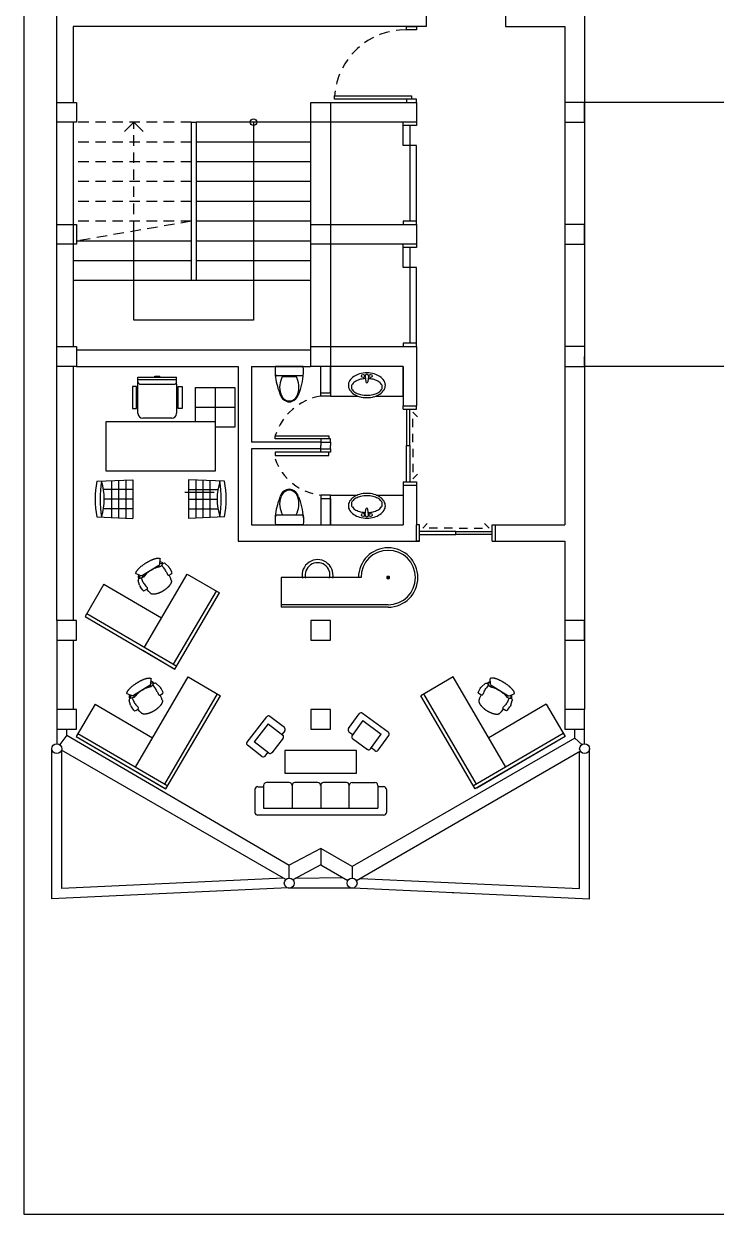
# Model space of a CAD drawing. Header units: millimetres. Extents: x -602 to 362, y 19021 to 19826.
# Drawn here: x -36.93 to -26.43, y 19642.04 to 19660.08 of the extents above; entities that cross this region are included whole.
import ezdxf

# ---------------------------------------------------------------- set-up
doc = ezdxf.new("R2010")
doc.units = ezdxf.units.MM
doc.linetypes.add('HIDDEN', pattern=[9.525, 6.35, -3.175])
for name, color, linetype in [('Duvar', 8, 'Continuous'), ('Kapı', 5, 'Continuous'), ('SectionCutEdges', 1, 'Continuous'), ('TAŞIYICI', 8, 'Continuous'), ('Tefriş', 254, 'Continuous')]:
    doc.layers.add(name, color=color, linetype=linetype)

# ---------------------------------------------------------------- blocks, each defined once
blk = doc.blocks.new('AP00XXXX$0$A$C53421247-flat-2')
at = {"color": 0}
for p, q in [((-0.354, 0.651), (-0.35, 0.658)), ((-0.35, 0.658), (-0.345, 0.664)), ((-0.345, 0.664), (-0.34, 0.671)), ((-0.34, 0.671), (-0.335, 0.677)), ((-0.335, 0.677), (-0.33, 0.683)), ((-0.33, 0.683), (-0.325, 0.689)), ((-0.325, 0.689), (-0.321, 0.695)), ((-0.321, 0.695), (-0.315, 0.7)), ((-0.315, 0.7), (-0.311, 0.706)), ((-0.311, 0.706), (-0.306, 0.71)), ((-0.306, 0.71), (-0.301, 0.716)), ((-0.301, 0.716), (-0.297, 0.72)), ((-0.297, 0.72), (-0.292, 0.724)), ((-0.292, 0.724), (-0.287, 0.728)), ((-0.287, 0.728), (-0.283, 0.732)), ((-0.283, 0.732), (-0.279, 0.735)), ((-0.279, 0.735), (-0.274, 0.739)), ((-0.274, 0.739), (-0.27, 0.742)), ((-0.27, 0.742), (-0.266, 0.744)), ((-0.266, 0.744), (-0.262, 0.746)), ((-0.262, 0.746), (-0.259, 0.749)), ((-0.259, 0.749), (-0.254, 0.75)), ((-0.254, 0.75), (-0.251, 0.752)), ((-0.251, 0.752), (-0.247, 0.753)), ((-0.247, 0.753), (-0.244, 0.754)), ((-0.244, 0.754), (-0.24, 0.755)), ((-0.24, 0.755), (-0.238, 0.755)), ((-0.238, 0.755), (-0.234, 0.755)), ((-0.234, 0.755), (-0.231, 0.755)), ((-0.231, 0.755), (-0.229, 0.755)), ((-0.229, 0.755), (-0.226, 0.754)), ((-0.226, 0.754), (-0.223, 0.753)), ((-0.183, 0.665), (-0.221, 0.75)), ((-0.191, 0.711), (-0.2, 0.703)), ((-0.158, 0.712), (-0.191, 0.711)), ((-0.187, 0.676), (-0.186, 0.682)), ((-0.186, 0.682), (-0.179, 0.691)), ((-0.18, 0.652), (-0.183, 0.665)), ((-0.179, 0.691), (-0.155, 0.697)), ((-0.148, 0.71), (-0.158, 0.712)), ((-0.155, 0.697), (-0.14, 0.692)), ((-0.143, 0.659), (-0.149, 0.638)), ((-0.133, 0.705), (-0.148, 0.71)), ((-0.142, 0.662), (-0.143, 0.659)), ((-0.136, 0.666), (-0.142, 0.662)), ((-0.128, 0.715), (-0.139, 0.693)), ((-0.124, 0.659), (-0.081, 0.644)), ((-0.015, 0.705), (-0.101, 0.727)), ((0.084, 0.653), (0.022, 0.69)), ((-0.463, 0.437), (-0.46, 0.445)), ((-0.46, 0.445), (-0.458, 0.453)), ((-0.458, 0.453), (-0.455, 0.46)), ((-0.455, 0.46), (-0.452, 0.469)), ((-0.452, 0.469), (-0.448, 0.477)), ((-0.448, 0.477), (-0.445, 0.485)), ((-0.445, 0.485), (-0.442, 0.493)), ((-0.442, 0.493), (-0.438, 0.501)), ((-0.438, 0.501), (-0.435, 0.509)), ((-0.435, 0.509), (-0.431, 0.518)), ((-0.431, 0.518), (-0.427, 0.526)), ((-0.427, 0.526), (-0.423, 0.535)), ((-0.423, 0.535), (-0.419, 0.543)), ((-0.419, 0.543), (-0.415, 0.551)), ((-0.415, 0.551), (-0.411, 0.559)), ((-0.411, 0.559), (-0.406, 0.567)), ((-0.406, 0.567), (-0.402, 0.575)), ((-0.402, 0.575), (-0.397, 0.583)), ((-0.397, 0.583), (-0.393, 0.591)), ((-0.393, 0.591), (-0.388, 0.599)), ((-0.388, 0.599), (-0.383, 0.607)), ((-0.383, 0.607), (-0.379, 0.615)), ((-0.379, 0.615), (-0.374, 0.622)), ((-0.374, 0.622), (-0.369, 0.629)), ((-0.369, 0.629), (-0.364, 0.637)), ((-0.364, 0.637), (-0.36, 0.644)), ((-0.36, 0.644), (-0.354, 0.651)), ((-0.183, 0.639), (-0.35, 0.324)), ((-0.28, 0.456), (-0.3, 0.402)), ((-0.259, 0.493), (-0.28, 0.456)), ((-0.229, 0.542), (-0.259, 0.493)), ((-0.214, 0.562), (-0.229, 0.542)), ((-0.189, 0.587), (-0.214, 0.562)), ((-0.196, 0.614), (-0.174, 0.603)), ((-0.167, 0.61), (-0.189, 0.587)), ((-0.183, 0.639), (-0.18, 0.652)), ((-0.157, 0.622), (-0.183, 0.639)), ((-0.157, 0.622), (-0.167, 0.61)), ((-0.149, 0.638), (-0.157, 0.622)), ((-0.014, 0.607), (0.009, 0.591)), ((0.011, 0.591), (0.035, 0.571)), ((0.114, 0.546), (0.069, 0.577)), ((0.07, 0.579), (0.093, 0.622)), ((0.148, 0.518), (0.114, 0.546)), ((0.148, 0.518), (0.15, 0.517)), ((0.15, 0.517), (0.151, 0.516)), ((0.151, 0.516), (0.153, 0.514)), ((0.153, 0.514), (0.154, 0.512)), ((0.154, 0.512), (0.156, 0.51)), ((0.156, 0.51), (0.157, 0.509)), ((0.157, 0.509), (0.159, 0.507)), ((0.159, 0.507), (0.16, 0.505)), ((0.16, 0.505), (0.161, 0.503)), ((0.161, 0.503), (0.162, 0.502)), ((0.162, 0.502), (0.163, 0.499)), ((0.163, 0.499), (0.165, 0.497)), ((0.165, 0.497), (0.165, 0.494)), ((0.165, 0.494), (0.166, 0.492)), ((0.166, 0.492), (0.167, 0.49)), ((0.167, 0.49), (0.168, 0.487)), ((0.168, 0.487), (0.169, 0.484)), ((0.169, 0.484), (0.169, 0.481)), ((0.169, 0.481), (0.17, 0.478)), ((0.17, 0.478), (0.17, 0.476)), ((0.17, 0.476), (0.171, 0.473)), ((0.171, 0.473), (0.171, 0.47)), ((0.171, 0.47), (0.172, 0.467)), ((0.172, 0.467), (0.172, 0.463)), ((0.172, 0.463), (0.172, 0.46)), ((0.172, 0.46), (0.173, 0.457)), ((0.173, 0.454), (0.172, 0.45)), ((0.172, 0.45), (0.172, 0.447)), ((0.172, 0.447), (0.173, 0.443)), ((0.173, 0.443), (0.172, 0.439)), ((0.172, 0.439), (0.172, 0.436)), ((0.173, 0.457), (0.173, 0.454)), ((-0.483, 0.343), (-0.482, 0.349)), ((-0.483, 0.338), (-0.483, 0.343)), ((-0.483, 0.333), (-0.483, 0.338)), ((-0.482, 0.328), (-0.483, 0.333)), ((-0.482, 0.354), (-0.481, 0.361)), ((-0.482, 0.349), (-0.482, 0.354)), ((-0.482, 0.323), (-0.482, 0.328)), ((-0.482, 0.32), (-0.482, 0.323)), ((-0.481, 0.315), (-0.482, 0.32)), ((-0.481, 0.366), (-0.48, 0.373)), ((-0.481, 0.361), (-0.481, 0.366)), ((-0.48, 0.311), (-0.481, 0.315)), ((-0.48, 0.373), (-0.478, 0.379)), ((-0.479, 0.307), (-0.48, 0.311)), ((-0.478, 0.304), (-0.479, 0.307)), ((-0.478, 0.379), (-0.477, 0.386)), ((-0.477, 0.301), (-0.478, 0.304)), ((-0.477, 0.386), (-0.475, 0.393)), ((-0.475, 0.298), (-0.477, 0.301)), ((-0.475, 0.393), (-0.474, 0.4)), ((-0.473, 0.296), (-0.475, 0.298)), ((-0.474, 0.4), (-0.472, 0.407)), ((-0.471, 0.294), (-0.473, 0.296)), ((-0.472, 0.407), (-0.47, 0.414)), ((-0.469, 0.292), (-0.471, 0.294)), ((-0.47, 0.414), (-0.468, 0.421)), ((-0.468, 0.421), (-0.465, 0.429)), ((-0.465, 0.429), (-0.463, 0.437)), ((-0.37, 0.307), (-0.465, 0.291)), ((-0.413, 0.285), (-0.411, 0.3)), ((-0.394, 0.257), (-0.413, 0.285)), ((-0.375, 0.242), (-0.394, 0.257)), ((-0.386, 0.301), (-0.391, 0.289)), ((-0.391, 0.289), (-0.38, 0.266)), ((-0.38, 0.305), (-0.386, 0.301)), ((-0.38, 0.266), (-0.366, 0.258)), ((-0.368, 0.255), (-0.38, 0.233)), ((-0.357, 0.312), (-0.37, 0.307)), ((-0.35, 0.324), (-0.357, 0.312)), ((-0.319, 0.31), (-0.35, 0.324)), ((-0.342, 0.275), (-0.344, 0.267)), ((-0.341, 0.277), (-0.342, 0.275)), ((-0.329, 0.294), (-0.341, 0.277)), ((-0.34, 0.266), (-0.295, 0.233)), ((-0.337, 0.348), (-0.315, 0.335)), ((-0.321, 0.305), (-0.329, 0.294)), ((-0.318, 0.312), (-0.321, 0.305)), ((-0.316, 0.328), (-0.318, 0.312)), ((-0.303, 0.394), (-0.316, 0.328)), ((-0.3, 0.402), (-0.303, 0.394)), ((0.088, 0.22), (0.085, 0.216)), ((0.091, 0.223), (0.088, 0.22)), ((0.094, 0.228), (0.091, 0.223)), ((0.096, 0.232), (0.094, 0.228)), ((0.099, 0.236), (0.096, 0.232)), ((0.101, 0.239), (0.099, 0.236)), ((0.104, 0.244), (0.101, 0.239)), ((0.106, 0.247), (0.104, 0.244)), ((0.109, 0.252), (0.106, 0.247)), ((0.111, 0.257), (0.109, 0.252)), ((0.114, 0.26), (0.111, 0.257)), ((0.116, 0.265), (0.114, 0.26)), ((0.119, 0.269), (0.116, 0.265)), ((0.121, 0.273), (0.119, 0.269)), ((0.123, 0.277), (0.121, 0.273)), ((0.125, 0.282), (0.123, 0.277)), ((0.127, 0.286), (0.125, 0.282)), ((0.13, 0.291), (0.127, 0.286)), ((0.132, 0.296), (0.13, 0.291)), ((0.134, 0.3), (0.132, 0.296)), ((0.136, 0.304), (0.134, 0.3)), ((0.138, 0.309), (0.136, 0.304)), ((0.14, 0.313), (0.138, 0.309)), ((0.141, 0.318), (0.14, 0.313)), ((0.144, 0.322), (0.141, 0.318)), ((0.145, 0.327), (0.144, 0.322)), ((0.147, 0.331), (0.145, 0.327)), ((0.149, 0.335), (0.147, 0.331)), ((0.15, 0.34), (0.149, 0.335)), ((0.152, 0.344), (0.15, 0.34)), ((0.153, 0.349), (0.152, 0.344)), ((0.155, 0.353), (0.153, 0.349)), ((0.157, 0.358), (0.155, 0.353)), ((0.158, 0.362), (0.157, 0.358)), ((0.159, 0.366), (0.158, 0.362)), ((0.16, 0.371), (0.159, 0.366)), ((0.162, 0.375), (0.16, 0.371)), ((0.163, 0.379), (0.162, 0.375)), ((0.164, 0.384), (0.163, 0.379)), ((0.165, 0.388), (0.164, 0.384)), ((0.166, 0.392), (0.165, 0.388)), ((0.167, 0.396), (0.166, 0.392)), ((0.169, 0.405), (0.167, 0.4)), ((0.167, 0.4), (0.167, 0.396)), ((0.17, 0.416), (0.169, 0.412)), ((0.169, 0.412), (0.169, 0.409)), ((0.169, 0.409), (0.169, 0.405)), ((0.171, 0.42), (0.17, 0.416)), ((0.172, 0.428), (0.171, 0.424)), ((0.171, 0.424), (0.171, 0.42)), ((0.172, 0.436), (0.172, 0.432)), ((0.172, 0.432), (0.172, 0.428)), ((-0.308, 0.145), (-0.375, 0.204)), ((-0.206, 0.095), (-0.274, 0.123)), ((-0.227, 0.2), (-0.201, 0.189)), ((-0.199, 0.189), (-0.168, 0.179)), ((-0.176, 0.105), (-0.154, 0.146)), ((-0.103, 0.13), (-0.153, 0.149)), ((-0.062, 0.119), (-0.103, 0.13)), ((-0.06, 0.118), (-0.062, 0.119)), ((-0.058, 0.117), (-0.06, 0.118)), ((-0.056, 0.117), (-0.058, 0.117)), ((-0.054, 0.117), (-0.056, 0.117)), ((-0.051, 0.116), (-0.054, 0.117)), ((-0.049, 0.116), (-0.051, 0.116)), ((-0.048, 0.116), (-0.049, 0.116)), ((-0.045, 0.116), (-0.048, 0.116)), ((-0.043, 0.116), (-0.045, 0.116)), ((-0.04, 0.116), (-0.043, 0.116)), ((-0.038, 0.117), (-0.04, 0.116)), ((-0.035, 0.117), (-0.038, 0.117)), ((-0.033, 0.117), (-0.035, 0.117)), ((-0.031, 0.118), (-0.033, 0.117)), ((-0.028, 0.119), (-0.031, 0.118)), ((-0.025, 0.119), (-0.028, 0.119)), ((-0.023, 0.12), (-0.025, 0.119)), ((-0.02, 0.121), (-0.023, 0.12)), ((-0.018, 0.123), (-0.02, 0.121)), ((-0.015, 0.124), (-0.018, 0.123)), ((-0.012, 0.125), (-0.015, 0.124)), ((-0.009, 0.126), (-0.012, 0.125)), ((-0.007, 0.128), (-0.009, 0.126)), ((-0.004, 0.129), (-0.007, 0.128)), ((-0.001, 0.131), (-0.004, 0.129)), ((0.002, 0.133), (-0.001, 0.131)), ((0.005, 0.134), (0.002, 0.133)), ((0.008, 0.136), (0.005, 0.134)), ((0.01, 0.138), (0.008, 0.136)), ((0.013, 0.14), (0.01, 0.138)), ((0.016, 0.142), (0.013, 0.14)), ((0.019, 0.144), (0.016, 0.142)), ((0.022, 0.147), (0.019, 0.144)), ((0.024, 0.149), (0.022, 0.147)), ((0.027, 0.151), (0.024, 0.149)), ((0.03, 0.154), (0.027, 0.151)), ((0.033, 0.157), (0.03, 0.154)), ((0.036, 0.159), (0.033, 0.157)), ((0.04, 0.162), (0.036, 0.159)), ((0.043, 0.165), (0.04, 0.162)), ((0.045, 0.168), (0.043, 0.165)), ((0.048, 0.171), (0.045, 0.168)), ((0.051, 0.174), (0.048, 0.171)), ((0.054, 0.177), (0.051, 0.174)), ((0.057, 0.181), (0.054, 0.177)), ((0.06, 0.183), (0.057, 0.181)), ((0.062, 0.187), (0.06, 0.183)), ((0.066, 0.19), (0.062, 0.187)), ((0.068, 0.194), (0.066, 0.19)), ((0.071, 0.197), (0.068, 0.194)), ((0.074, 0.201), (0.071, 0.197)), ((0.076, 0.204), (0.074, 0.201)), ((0.079, 0.209), (0.076, 0.204)), ((0.082, 0.212), (0.079, 0.209)), ((0.085, 0.216), (0.082, 0.212))]:
    blk.add_line(p, q, dxfattribs=at)
for centre, radius, start, end in [((-0.226, 0.747), 0.00587, 24.1637, 63.0231), ((-0.119, 0.681), 0.0235, 151.1162, 235.1431), ((-0.119, 0.681), 0.0235, 235.1431, 256.7996), ((-0.107, 0.704), 0.0235, 75.8107, 151.1162), ((-0.05, 0.568), 0.141, 59.4825, 75.8107), ((-0.204, 0.345), 0.324, 54.1745, 67.7214), ((-0.004, 0.572), 0.0235, 51.1082, 56.248), ((0.049, 0.59), 0.0235, 231.1082, 332.4182), ((0.072, 0.633), 0.0235, 332.4182, 59.4825), ((-0.465, 0.297), 0.00587, 230.3011, 279.9373), ((-0.359, 0.222), 0.0235, 151.0859, 229.3263), ((-0.348, 0.244), 0.0235, 72.284, 151.0859), ((-0.12, 0.505), 0.324, 237.1149, 250.6618), ((-0.216, 0.251), 0.141, 229.0257, 245.3538), ((-0.197, 0.116), 0.0235, 246.0859, 332.4182), ((-0.192, 0.211), 0.0235, 248.5883, 253.7281), ((-0.175, 0.157), 0.0235, 332.4182, 70.7438)]:
    blk.add_arc(centre, radius, start, end, dxfattribs=at)

msp = doc.modelspace()

# ---------------------------------------------------------------- linework, layer by layer
msp.add_line((-30.431, 19646.91), (-30.409, 19646.913))
for points in [[(-32.429, 19654.487), (-32.429, 19654.887)], [(-32.279, 19654.487), (-32.279, 19654.887)], [(-32.429, 19653.737), (-32.429, 19653.687)], [(-32.429, 19653.637), (-32.429, 19653.687)], [(-32.279, 19653.737), (-32.279, 19653.687)], [(-32.279, 19653.637), (-32.279, 19653.687)], [(-32.429, 19652.887), (-32.429, 19652.487)], [(-32.279, 19652.887), (-32.279, 19652.487)]]:
    msp.add_lwpolyline(points)
at = {"layer": 'Duvar'}
for p, q in [((-31.129, 19660.037), (-30.979, 19660.037)), ((-31.129, 19658.887), (-30.979, 19658.887)), ((-34.392, 19658.587), (-34.392, 19656.187)), ((-34.392, 19658.587), (-34.317, 19658.587)), ((-34.317, 19658.587), (-34.317, 19656.187)), ((-32.429, 19654.487), (-32.279, 19654.487)), ((-32.429, 19653.737), (-32.279, 19653.737)), ((-32.429, 19653.637), (-32.279, 19653.637)), ((-32.429, 19652.887), (-32.279, 19652.887))]:
    msp.add_line(p, q, dxfattribs=at)
at = {"layer": 'Duvar', "linetype": 'HIDDEN', "ltscale": 0.025}
for p, q in [((-35.261, 19656.937), (-35.261, 19658.587)), ((-34.392, 19657.087), (-36.129, 19656.787))]:
    msp.add_line(p, q, dxfattribs=at)
at = {"layer": 'Duvar'}
msp.add_lwpolyline([(-36.929, 19671.737), (-36.929, 19642.037), (-15.929, 19642.037), (-15.929, 19671.737)], close=True, dxfattribs=at)
for points in [[(-28.729, 19664.087), (-28.729, 19660.337), (-29.629, 19660.337), (-29.629, 19660.037), (-28.729, 19660.037), (-28.729, 19652.487)], [(-28.429, 19664.087), (-28.429, 19649.687)], [(-36.179, 19651.037), (-36.429, 19651.037), (-36.429, 19662.737)], [(-36.429, 19660.337), (-30.829, 19660.337), (-30.829, 19660.037), (-36.179, 19660.037), (-36.179, 19658.887)], [(-32.579, 19655.187), (-32.579, 19658.887)], [(-32.279, 19658.887), (-30.979, 19658.887), (-30.979, 19658.587), (-32.281, 19658.587), (-32.281, 19657.037), (-30.979, 19657.037), (-30.979, 19656.737), (-32.281, 19656.737), (-32.281, 19655.187), (-30.979, 19655.187), (-30.979, 19654.887)], [(-31.129, 19658.937), (-32.218, 19658.937), (-32.218, 19658.987), (-31.054, 19658.987), (-31.054, 19658.937)], [(-36.179, 19658.587), (-36.179, 19655.187)], [(-35.261, 19658.587), (-35.402, 19658.446)], [(-33.448, 19658.587), (-33.448, 19655.587), (-35.261, 19655.587), (-35.261, 19655.587), (-35.261, 19656.937)], [(-32.579, 19658.587), (-34.317, 19658.587)], [(-32.579, 19658.287), (-34.317, 19658.287)], [(-32.579, 19657.987), (-34.317, 19657.987)], [(-32.579, 19657.687), (-34.317, 19657.687)], [(-32.579, 19657.387), (-34.317, 19657.387)], [(-32.579, 19657.087), (-34.317, 19657.087)], [(-34.392, 19656.787), (-36.129, 19656.787)], [(-32.579, 19656.787), (-34.317, 19656.787)], [(-34.392, 19656.487), (-36.179, 19656.487)], [(-32.579, 19656.487), (-34.317, 19656.487)], [(-34.392, 19656.187), (-36.179, 19656.187)], [(-34.317, 19656.187), (-34.392, 19656.187)], [(-32.579, 19656.187), (-34.317, 19656.187)], [(-36.129, 19655.137), (-32.581, 19655.137)], [(-36.179, 19654.887), (-36.179, 19651.037)], [(-36.129, 19654.887), (-33.679, 19654.887), (-33.679, 19652.237), (-30.979, 19652.237)], [(-33.479, 19654.887), (-32.581, 19654.887)], [(-33.479, 19654.887), (-33.479, 19653.737)], [(-31.179, 19654.887), (-32.581, 19654.887)], [(-31.179, 19654.887), (-31.179, 19654.287)], [(-30.979, 19654.887), (-30.979, 19654.287)], [(-32.429, 19653.737), (-33.479, 19653.737)], [(-32.429, 19653.637), (-33.479, 19653.637), (-33.479, 19652.487)], [(-31.179, 19653.087), (-31.179, 19652.487)], [(-30.979, 19653.087), (-30.979, 19652.487)], [(-33.479, 19652.487), (-31.179, 19652.487)], [(-30.979, 19652.487), (-30.979, 19652.487)], [(-29.779, 19652.487), (-28.729, 19652.487)], [(-30.979, 19652.237), (-30.929, 19652.237)], [(-29.829, 19652.237), (-28.729, 19652.237)], [(-28.729, 19652.237), (-28.729, 19649.687)], [(-36.429, 19650.737), (-36.429, 19649.687)], [(-36.179, 19650.737), (-36.179, 19649.687)]]:
    msp.add_lwpolyline(points, dxfattribs=at)
at = {"layer": 'Duvar', "linetype": 'HIDDEN', "ltscale": 0.025}
for points in [[(-34.392, 19658.587), (-36.129, 19658.587)], [(-34.392, 19658.287), (-36.179, 19658.287)], [(-34.392, 19657.987), (-36.179, 19657.987)], [(-34.392, 19657.687), (-36.179, 19657.687)], [(-34.392, 19657.387), (-36.179, 19657.387)], [(-34.392, 19657.087), (-36.179, 19657.087)]]:
    msp.add_lwpolyline(points, dxfattribs=at)
at = {"layer": 'Duvar', "linetype": 'HIDDEN'}
msp.add_lwpolyline([(-35.261, 19658.587), (-35.119, 19658.446)], dxfattribs=at)
at = {"layer": 'Duvar'}
msp.add_circle((-33.448, 19658.587), 0.05, dxfattribs=at)
at = {"layer": 'Duvar', "linetype": 'HIDDEN', "ltscale": 0.025}
msp.add_arc((-31.148, 19658.915), 1.072, 88.9836, 176.1457, dxfattribs=at)
at = {"layer": 'Kapı'}
for points in [[(-30.979, 19660.037), (-30.979, 19659.987), (-31.129, 19659.987), (-31.129, 19660.037)], [(-30.979, 19658.887), (-30.979, 19658.937), (-31.129, 19658.937), (-31.129, 19658.887)], [(-30.979, 19658.587), (-30.979, 19658.537), (-31.179, 19658.537), (-31.179, 19658.587)], [(-31.079, 19658.537), (-31.079, 19658.237), (-31.179, 19658.237), (-31.179, 19658.537)], [(-30.979, 19657.087), (-30.979, 19658.237), (-31.079, 19658.237), (-31.079, 19657.087)], [(-30.979, 19657.037), (-30.979, 19657.087), (-31.179, 19657.087), (-31.179, 19657.037)], [(-30.979, 19656.737), (-30.979, 19656.687), (-31.179, 19656.687), (-31.179, 19656.737)], [(-31.079, 19656.687), (-31.079, 19656.387), (-31.179, 19656.387), (-31.179, 19656.687)], [(-30.979, 19655.237), (-30.979, 19656.387), (-31.079, 19656.387), (-31.079, 19655.237)], [(-30.979, 19655.187), (-30.979, 19655.237), (-31.179, 19655.237), (-31.179, 19655.187)], [(-32.279, 19654.487), (-32.279, 19654.437), (-32.429, 19654.437), (-32.429, 19654.487)], [(-31.179, 19654.287), (-30.979, 19654.287)], [(-31.179, 19654.237), (-31.179, 19654.287)], [(-31.179, 19654.237), (-30.979, 19654.237)], [(-31.129, 19654.237), (-31.129, 19653.687), (-31.079, 19653.687), (-31.079, 19654.237)], [(-30.979, 19654.237), (-30.979, 19654.287)], [(-32.418, 19653.787), (-33.118, 19653.787), (-33.118, 19653.837), (-32.304, 19653.837), (-32.304, 19653.787)], [(-32.279, 19653.737), (-32.279, 19653.787), (-32.429, 19653.787), (-32.429, 19653.737)], [(-32.279, 19653.637), (-32.279, 19653.587), (-32.429, 19653.587), (-32.429, 19653.637)], [(-31.129, 19653.137), (-31.129, 19653.687), (-31.079, 19653.687), (-31.079, 19653.137)], [(-32.418, 19653.587), (-33.118, 19653.587), (-33.118, 19653.537), (-32.304, 19653.537), (-32.304, 19653.587)], [(-31.179, 19653.137), (-30.979, 19653.137)], [(-31.179, 19653.137), (-31.179, 19653.087)], [(-31.179, 19653.087), (-30.979, 19653.087)], [(-30.979, 19653.137), (-30.979, 19653.087)], [(-32.279, 19652.887), (-32.279, 19652.937), (-32.429, 19652.937), (-32.429, 19652.887)], [(-30.979, 19652.237), (-30.979, 19652.487)], [(-30.929, 19652.487), (-30.979, 19652.487)], [(-30.929, 19652.237), (-30.929, 19652.487)], [(-30.929, 19652.337), (-30.379, 19652.337), (-30.379, 19652.387), (-30.929, 19652.387)], [(-29.829, 19652.337), (-30.379, 19652.337), (-30.379, 19652.387), (-29.829, 19652.387)], [(-29.829, 19652.237), (-29.829, 19652.487)], [(-29.829, 19652.487), (-29.779, 19652.487)], [(-29.779, 19652.237), (-29.779, 19652.487)], [(-30.929, 19652.237), (-30.979, 19652.237)], [(-29.829, 19652.237), (-29.779, 19652.237)]]:
    msp.add_lwpolyline(points, dxfattribs=at)
at = {"layer": 'Kapı', "linetype": 'HIDDEN', "ltscale": 0.02}
for points in [[(-31.034, 19653.737), (-31.034, 19654.191), (-30.963, 19654.121)], [(-31.034, 19653.638), (-31.034, 19653.184), (-30.963, 19653.254)], [(-30.429, 19652.433), (-30.883, 19652.433), (-30.813, 19652.504)], [(-30.33, 19652.433), (-29.875, 19652.433), (-29.946, 19652.504)]]:
    msp.add_lwpolyline(points, dxfattribs=at)
for centre, radius, start, end in [((-32.28, 19653.57), 0.88, 99.7932, 162.3205), ((-32.339, 19653.756), 0.824, 199.0532, 263.736)]:
    msp.add_arc(centre, radius, start, end, dxfattribs=at)
at = {"layer": 'SectionCutEdges'}
for p, q in [((-36.429, 19658.587), (-36.429, 19658.887)), ((-36.429, 19658.887), (-36.129, 19658.887)), ((-36.129, 19658.887), (-36.129, 19658.587)), ((-32.579, 19658.887), (-32.279, 19658.887)), ((-32.579, 19658.887), (-32.279, 19658.887)), ((-32.579, 19658.587), (-32.579, 19658.887)), ((-32.279, 19658.887), (-32.279, 19658.587)), ((-32.279, 19658.887), (-32.279, 19658.587)), ((-28.429, 19658.887), (-28.729, 19658.887)), ((-28.729, 19658.887), (-28.729, 19658.587)), ((-28.429, 19658.737), (-28.429, 19658.887)), ((-28.429, 19658.587), (-28.429, 19658.737)), ((-36.129, 19658.587), (-36.429, 19658.587)), ((-32.279, 19658.587), (-32.579, 19658.587)), ((-32.279, 19658.587), (-32.579, 19658.587)), ((-28.729, 19658.587), (-28.429, 19658.587)), ((-36.429, 19656.737), (-36.429, 19657.037)), ((-36.429, 19657.037), (-36.129, 19657.037)), ((-36.129, 19657.037), (-36.129, 19656.737)), ((-32.579, 19657.037), (-32.279, 19657.037)), ((-32.579, 19656.737), (-32.579, 19657.037)), ((-32.579, 19657.037), (-32.279, 19657.037)), ((-32.579, 19656.737), (-32.579, 19657.037)), ((-32.279, 19657.037), (-32.279, 19656.737)), ((-32.279, 19657.037), (-32.279, 19656.737)), ((-28.429, 19657.037), (-28.729, 19657.037)), ((-28.729, 19657.037), (-28.729, 19656.737)), ((-28.429, 19656.737), (-28.429, 19657.037)), ((-36.129, 19656.737), (-36.429, 19656.737)), ((-32.279, 19656.737), (-32.579, 19656.737)), ((-32.279, 19656.737), (-32.579, 19656.737)), ((-28.729, 19656.737), (-28.429, 19656.737)), ((-32.579, 19655.187), (-32.279, 19655.187)), ((-32.579, 19654.887), (-32.579, 19655.187)), ((-32.579, 19655.187), (-32.279, 19655.187)), ((-32.579, 19654.887), (-32.579, 19655.187)), ((-32.279, 19655.187), (-32.279, 19654.887)), ((-32.279, 19655.187), (-32.279, 19654.887)), ((-28.429, 19655.187), (-28.729, 19655.187)), ((-28.729, 19655.187), (-28.729, 19654.887)), ((-28.429, 19655.187), (-28.429, 19655.037)), ((-28.729, 19654.887), (-28.429, 19654.887)), ((-28.429, 19654.887), (-28.429, 19655.037)), ((-36.429, 19651.037), (-36.429, 19650.737)), ((-36.129, 19651.037), (-36.429, 19651.037)), ((-36.129, 19650.737), (-36.129, 19651.037)), ((-32.279, 19651.037), (-32.579, 19651.037)), ((-32.579, 19651.037), (-32.579, 19650.737)), ((-32.279, 19650.737), (-32.279, 19651.037)), ((-28.429, 19651.037), (-28.729, 19651.037)), ((-28.729, 19651.037), (-28.729, 19650.737)), ((-28.429, 19650.737), (-28.429, 19651.037)), ((-36.429, 19650.737), (-36.129, 19650.737)), ((-32.579, 19650.737), (-32.279, 19650.737)), ((-28.729, 19650.737), (-28.429, 19650.737)), ((-36.429, 19649.687), (-36.429, 19649.387)), ((-36.129, 19649.687), (-36.429, 19649.687)), ((-36.129, 19649.387), (-36.129, 19649.687)), ((-32.279, 19649.687), (-32.579, 19649.687)), ((-32.579, 19649.687), (-32.579, 19649.387)), ((-32.279, 19649.387), (-32.279, 19649.687)), ((-28.429, 19649.687), (-28.729, 19649.687)), ((-28.729, 19649.687), (-28.729, 19649.387)), ((-28.429, 19649.387), (-28.429, 19649.687)), ((-36.429, 19649.387), (-36.129, 19649.387)), ((-36.429, 19649.387), (-36.429, 19649.168)), ((-36.279, 19649.3), (-36.279, 19649.387)), ((-36.279, 19649.3), (-32.906, 19647.328)), ((-32.579, 19649.387), (-32.279, 19649.387)), ((-28.729, 19649.387), (-28.429, 19649.387)), ((-28.579, 19649.253), (-28.579, 19649.387)), ((-28.429, 19649.168), (-28.429, 19649.387)), ((-28.579, 19649.253), (-31.276, 19647.696)), ((-32.959, 19647.109), (-36.358, 19649.071)), ((-28.493, 19649.053), (-31.887, 19647.092)), ((-31.276, 19647.696), (-31.952, 19647.305)), ((-32.429, 19647.581), (-32.906, 19647.328)), ((-31.952, 19647.305), (-32.429, 19647.581)), ((-32.429, 19647.581), (-32.429, 19647.331)), ((-32.905, 19647.13), (-32.906, 19647.328)), ((-32.429, 19647.331), (-32.852, 19647.107)), ((-32.429, 19647.331), (-32.017, 19647.093)), ((-31.952, 19647.305), (-31.951, 19647.13))]:
    msp.add_line(p, q, dxfattribs=at)
msp.add_lwpolyline([(-36.429, 19655.187), (-36.129, 19655.187), (-36.129, 19654.887), (-36.429, 19654.887)], close=True, dxfattribs=at)
for points in [[(-36.279, 19649.3), (-36.385, 19649.154)], [(-28.579, 19649.253), (-28.473, 19649.154)]]:
    msp.add_lwpolyline(points, dxfattribs=at)
for centre in [(-36.429, 19649.093), (-28.429, 19649.093), (-32.906, 19647.055), (-31.953, 19647.055)]:
    msp.add_circle(centre, 0.075, dxfattribs=at)
at = {"layer": 'TAŞIYICI'}
for p, q in [((-24.429, 19658.887), (-28.429, 19658.887)), ((-24.429, 19654.887), (-28.429, 19654.887))]:
    msp.add_line(p, q, dxfattribs=at)
for points in [[(-32.921, 19646.982), (-36.504, 19646.815), (-36.504, 19649.093)], [(-31.938, 19646.982), (-28.354, 19646.815), (-28.354, 19649.093)], [(-32.994, 19647.129), (-36.354, 19646.972), (-36.354, 19649.069)], [(-31.828, 19647.127), (-28.504, 19646.972), (-28.504, 19649.046)], [(-32.806, 19647.131), (-32.095, 19647.138)], [(-32.921, 19646.982), (-31.938, 19646.982)]]:
    msp.add_lwpolyline(points, dxfattribs=at)
at = {"layer": 'Tefriş'}
for p, q in [((-32.695, 19654.887), (-33.114, 19654.887)), ((-32.689, 19654.84), (-32.695, 19654.887)), ((-35.199, 19654.726), (-34.613, 19654.726)), ((-35.199, 19654.689), (-35.199, 19654.726)), ((-35.199, 19654.689), (-34.613, 19654.689)), ((-35.199, 19654.652), (-35.199, 19654.689)), ((-34.942, 19654.726), (-34.942, 19654.74)), ((-34.942, 19654.74), (-34.869, 19654.74)), ((-34.869, 19654.726), (-34.869, 19654.74)), ((-34.613, 19654.689), (-34.613, 19654.726)), ((-34.613, 19654.616), (-34.613, 19654.689)), ((-32.705, 19654.745), (-33.103, 19654.745)), ((-33.007, 19654.736), (-32.802, 19654.736)), ((-32.705, 19654.745), (-32.694, 19654.743)), ((-32.694, 19654.743), (-32.689, 19654.79)), ((-32.689, 19654.79), (-32.689, 19654.84)), ((-31.756, 19654.74), (-31.745, 19654.653)), ((-31.702, 19654.74), (-31.713, 19654.653)), ((-35.199, 19654.176), (-35.199, 19654.652)), ((-35.162, 19654.616), (-34.649, 19654.616)), ((-34.613, 19654.616), (-34.613, 19654.176)), ((-34.029, 19654.565), (-34.029, 19654.05)), ((-33.729, 19654.265), (-34.329, 19654.265)), ((-34.686, 19654.102), (-35.126, 19654.102)), ((-35.821, 19653.145), (-35.277, 19653.166)), ((-35.601, 19653.154), (-35.601, 19652.597)), ((-35.493, 19653.158), (-35.493, 19652.592)), ((-35.385, 19653.162), (-35.385, 19652.588)), ((-35.277, 19653.166), (-35.277, 19652.584)), ((-33.888, 19653.145), (-34.431, 19653.166)), ((-34.431, 19653.166), (-34.431, 19652.584)), ((-34.323, 19653.162), (-34.323, 19652.588)), ((-34.216, 19653.158), (-34.216, 19652.592)), ((-34.108, 19653.154), (-34.108, 19652.597)), ((-35.277, 19653.021), (-35.721, 19653.021)), ((-34.488, 19652.982), (-34.042, 19652.982)), ((-34.431, 19653.021), (-33.988, 19653.021)), ((-35.277, 19652.73), (-35.721, 19652.73)), ((-35.277, 19652.875), (-35.708, 19652.875)), ((-34.431, 19652.875), (-34, 19652.875)), ((-34.431, 19652.73), (-33.988, 19652.73)), ((-31.756, 19652.635), (-31.745, 19652.722)), ((-31.702, 19652.635), (-31.713, 19652.722)), ((-35.821, 19652.605), (-35.277, 19652.584)), ((-33.888, 19652.605), (-34.431, 19652.584)), ((-32.705, 19652.63), (-33.103, 19652.63)), ((-33.007, 19652.639), (-32.802, 19652.639)), ((-32.705, 19652.63), (-32.694, 19652.631)), ((-32.689, 19652.535), (-32.695, 19652.487)), ((-32.694, 19652.631), (-32.689, 19652.585)), ((-32.689, 19652.585), (-32.689, 19652.535)), ((-32.695, 19652.487), (-33.114, 19652.487)), ((-35.1, 19650.632), (-34.452, 19651.74)), ((-34.452, 19651.74), (-33.963, 19651.454)), ((-31.818, 19651.687), (-33.029, 19651.687)), ((-33.029, 19651.687), (-33.029, 19651.237)), ((-35.714, 19651.584), (-36, 19651.095)), ((-35.714, 19651.584), (-34.841, 19651.074)), ((-34.658, 19650.373), (-34.01, 19651.481)), ((-34.638, 19650.299), (-33.963, 19651.454)), ((-31.406, 19651.275), (-33.029, 19651.275)), ((-36, 19651.095), (-34.638, 19650.299)), ((-35.973, 19651.142), (-34.611, 19650.346)), ((-31.406, 19651.237), (-33.029, 19651.237)), ((-35.127, 19650.585), (-34.638, 19650.299)), ((-35.235, 19648.815), (-34.436, 19650.181)), ((-34.436, 19650.181), (-33.948, 19649.896)), ((-30.422, 19650.181), (-30.911, 19649.896)), ((-29.623, 19648.815), (-30.422, 19650.181)), ((-34.793, 19648.556), (-33.994, 19649.923)), ((-34.774, 19648.482), (-33.948, 19649.896)), ((-30.085, 19648.482), (-30.911, 19649.896)), ((-30.065, 19648.556), (-30.864, 19649.923)), ((-35.85, 19649.767), (-36.135, 19649.278)), ((-35.85, 19649.767), (-34.977, 19649.257)), ((-29.009, 19649.767), (-29.882, 19649.257)), ((-29.009, 19649.767), (-28.723, 19649.278)), ((-33.545, 19649.194), (-33.247, 19649.577)), ((-33.223, 19649.47), (-33.436, 19649.197)), ((-33.223, 19649.47), (-33.004, 19649.3)), ((-33.223, 19649.47), (-33.004, 19649.3)), ((-32.98, 19649.413), (-33.198, 19649.583)), ((-32.008, 19649.397), (-31.845, 19649.621)), ((-31.79, 19649.519), (-31.953, 19649.295)), ((-31.79, 19649.519), (-31.953, 19649.295)), ((-31.404, 19649.342), (-31.796, 19649.628)), ((-31.79, 19649.519), (-31.51, 19649.315)), ((-36.135, 19649.278), (-34.797, 19648.496)), ((-36.135, 19649.278), (-34.774, 19648.482)), ((-36.108, 19649.325), (-34.747, 19648.529)), ((-32.974, 19649.364), (-33.016, 19649.309)), ((-32, 19649.349), (-31.944, 19649.308)), ((-31.673, 19649.091), (-31.51, 19649.315)), ((-31.559, 19649.07), (-31.396, 19649.294)), ((-28.751, 19649.325), (-30.112, 19648.529)), ((-28.723, 19649.278), (-30.085, 19648.482)), ((-28.723, 19649.278), (-30.061, 19648.496)), ((-33.321, 19648.975), (-33.539, 19649.145)), ((-33.217, 19649.026), (-33.436, 19649.197)), ((-32.998, 19649.251), (-33.168, 19649.032)), ((-31.946, 19649.247), (-31.722, 19649.083)), ((-31.608, 19649.063), (-31.664, 19649.104)), ((-33.272, 19648.981), (-33.229, 19649.036)), ((-32.971, 19649.067), (-32.971, 19648.72)), ((-31.888, 19649.067), (-32.971, 19649.067)), ((-31.888, 19648.72), (-31.888, 19649.067)), ((-32.906, 19648.58), (-33.252, 19648.58)), ((-32.971, 19648.72), (-31.888, 19648.72)), ((-32.473, 19648.58), (-32.819, 19648.58)), ((-32.04, 19648.58), (-32.386, 19648.58)), ((-31.953, 19648.58), (-31.606, 19648.58)), ((-33.426, 19648.474), (-33.426, 19648.128)), ((-33.382, 19648.517), (-33.296, 19648.517)), ((-33.296, 19648.537), (-33.296, 19648.19)), ((-32.862, 19648.537), (-32.862, 19648.19)), ((-32.429, 19648.537), (-32.429, 19648.19)), ((-31.996, 19648.19), (-31.996, 19648.537)), ((-31.996, 19648.19), (-31.996, 19648.537)), ((-31.563, 19648.537), (-31.563, 19648.19)), ((-31.476, 19648.517), (-31.563, 19648.517)), ((-31.433, 19648.474), (-31.433, 19648.128)), ((-33.296, 19648.19), (-31.563, 19648.19)), ((-31.476, 19648.085), (-33.382, 19648.085))]:
    msp.add_line(p, q, dxfattribs=at)
for points in [[(-32.279, 19654.887), (-32.279, 19654.437), (-31.869, 19654.437)], [(-31.589, 19654.437), (-31.179, 19654.437), (-31.179, 19654.887)], [(-34.329, 19654.05), (-34.329, 19654.565), (-33.729, 19654.565), (-33.729, 19653.965), (-34.029, 19653.965)], [(-32.279, 19652.487), (-32.279, 19652.937), (-31.869, 19652.937)], [(-31.589, 19652.937), (-31.179, 19652.937), (-31.179, 19652.487)]]:
    msp.add_lwpolyline(points, dxfattribs=at)
for points in [[(-35.282, 19654.25), (-35.223, 19654.25), (-35.223, 19654.58), (-35.282, 19654.58)], [(-34.53, 19654.25), (-34.588, 19654.25), (-34.588, 19654.58), (-34.53, 19654.58)], [(-34.029, 19653.3), (-35.679, 19653.3), (-35.679, 19654.05), (-34.029, 19654.05)]]:
    msp.add_lwpolyline(points, close=True, dxfattribs=at)
at = {"layer": 'Tefriş', "const_width": 0.03}
msp.add_lwpolyline([(-31.421, 19651.687, 1), (-31.391, 19651.687, 1)], format="xyb", close=True, dxfattribs=at)
at = {"layer": 'Tefriş'}
for centre, radius in [((-31.786, 19654.741), 0.0244), ((-31.673, 19654.741), 0.0244), ((-35.601, 19653.021), 0.00664), ((-35.601, 19652.875), 0.00664), ((-35.493, 19653.021), 0.00664), ((-35.493, 19652.875), 0.00664), ((-35.385, 19653.021), 0.00664), ((-35.385, 19652.875), 0.00664), ((-34.323, 19653.021), 0.00664), ((-34.323, 19652.875), 0.00664), ((-34.216, 19653.021), 0.00664), ((-34.216, 19652.875), 0.00664), ((-34.108, 19653.021), 0.00664), ((-34.108, 19652.875), 0.00664), ((-35.601, 19652.73), 0.00664), ((-35.493, 19652.73), 0.00664), ((-35.385, 19652.73), 0.00664), ((-34.323, 19652.73), 0.00664), ((-34.216, 19652.73), 0.00664), ((-34.108, 19652.73), 0.00664), ((-31.786, 19652.634), 0.0244), ((-31.673, 19652.634), 0.0244)]:
    msp.add_circle(centre, radius, dxfattribs=at)
for centre, radius, start, end in [((-32.68, 19654.815), 0.44, 170.5377, 187.7399), ((-32.574, 19654.804), 0.546, 182.1851, 188.8848), ((-33.09, 19654.774), 0.032, 214.7073, 244.7492), ((-32.177, 19654.833), 0.942, 186.8522, 203.4891), ((-32.74, 19654.577), 0.311, 149.1276, 200.0898), ((-33.069, 19654.577), 0.311, 339.9102, 30.8724), ((-33.531, 19654.811), 0.841, 335.1445, 358.1585), ((-31.809, 19654.555), 0.214, 123.6901, 148.1465), ((-31.761, 19654.482), 0.301, 105.4371, 123.6901), ((-31.763, 19654.421), 0.277, 102.6081, 118.369), ((-31.729, 19654.368), 0.42, 90, 105.4371), ((-31.729, 19654.27), 0.432, 92.9466, 102.6081), ((-31.729, 19654.74), 0.0271, 0, 180), ((-31.729, 19654.368), 0.42, 74.5629, 90), ((-31.729, 19654.27), 0.432, 77.3919, 87.0534), ((-31.696, 19654.421), 0.277, 61.631, 77.3919), ((-31.698, 19654.482), 0.301, 56.3099, 74.5629), ((-31.649, 19654.555), 0.214, 31.8535, 56.3099), ((-35.162, 19654.652), 0.0367, 180, 270), ((-34.649, 19654.652), 0.0367, 270, 0), ((-31.883, 19654.6), 0.127, 148.1465, 180), ((-31.883, 19654.6), 0.127, 180, 211.8535), ((-31.809, 19654.646), 0.214, 211.8535, 236.3099), ((-31.892, 19654.576), 0.0715, 142.5096, 180), ((-31.892, 19654.576), 0.0715, 180, 217.4904), ((-31.815, 19654.516), 0.169, 118.369, 142.5096), ((-31.815, 19654.635), 0.169, 217.4904, 241.631), ((-31.729, 19654.653), 0.0161, 180, 0), ((-31.644, 19654.516), 0.169, 37.4904, 61.631), ((-31.644, 19654.635), 0.169, 298.369, 322.5096), ((-31.649, 19654.646), 0.214, 303.6901, 328.1465), ((-31.567, 19654.576), 0.0715, 0, 37.4904), ((-31.567, 19654.576), 0.0715, 322.5096, 0), ((-31.576, 19654.6), 0.127, 0, 31.8535), ((-31.576, 19654.6), 0.127, 328.1465, 0), ((-32.893, 19654.503), 0.155, 197.2477, 249.5476), ((-32.882, 19654.51), 0.155, 194.7786, 226.8543), ((-32.904, 19654.486), 0.122, 226.8543, 313.1457), ((-32.904, 19654.472), 0.122, 249.5476, 290.4524), ((-32.916, 19654.503), 0.155, 290.4524, 342.7523), ((-32.926, 19654.51), 0.155, 313.1457, 345.2214), ((-31.761, 19654.718), 0.301, 236.3099, 254.5629), ((-31.763, 19654.73), 0.277, 241.631, 257.3919), ((-31.729, 19654.833), 0.42, 254.5629, 270), ((-31.729, 19654.881), 0.432, 257.3919, 270), ((-31.729, 19654.881), 0.432, 270, 282.6081), ((-31.729, 19654.833), 0.42, 270, 285.4371), ((-31.696, 19654.73), 0.277, 282.6081, 298.369), ((-31.698, 19654.718), 0.301, 285.4371, 303.6901), ((-35.126, 19654.176), 0.0733, 180, 183.9713), ((-35.126, 19654.176), 0.0733, 183.9713, 270), ((-34.686, 19654.176), 0.0733, 270, 356.0287), ((-34.686, 19654.176), 0.0733, 356.0287, 0), ((-34.497, 19652.875), 1.351, 168.4695, 191.5305), ((-33.911, 19652.875), 1.861, 171.6583, 188.3417), ((-36.568, 19652.875), 0.859, 341.6818, 18.3182), ((-33.141, 19652.875), 0.859, 161.6818, 198.3182), ((-35.798, 19652.875), 1.861, 351.6583, 8.3417), ((-35.211, 19652.875), 1.351, 348.4695, 11.5305), ((-32.177, 19652.542), 0.942, 156.5109, 173.1478), ((-32.74, 19652.798), 0.311, 159.9102, 210.8724), ((-32.893, 19652.872), 0.155, 110.4524, 162.7523), ((-32.882, 19652.865), 0.155, 133.1457, 165.2214), ((-32.904, 19652.889), 0.122, 46.8543, 133.1457), ((-32.904, 19652.903), 0.122, 69.5476, 110.4524), ((-32.916, 19652.872), 0.155, 17.2477, 69.5476), ((-32.926, 19652.865), 0.155, 14.7786, 46.8543), ((-33.069, 19652.798), 0.311, 329.1276, 20.0898), ((-33.531, 19652.564), 0.841, 1.8415, 24.8555), ((-31.809, 19652.729), 0.214, 123.6901, 148.1465), ((-31.815, 19652.74), 0.169, 118.369, 142.5096), ((-31.761, 19652.657), 0.301, 105.4371, 123.6901), ((-31.763, 19652.645), 0.277, 102.6081, 118.369), ((-31.729, 19652.542), 0.42, 90, 105.4371), ((-31.729, 19652.494), 0.432, 90, 102.6081), ((-31.729, 19652.542), 0.42, 74.5629, 90), ((-31.729, 19652.494), 0.432, 77.3919, 90), ((-31.696, 19652.645), 0.277, 61.631, 77.3919), ((-31.698, 19652.657), 0.301, 56.3099, 74.5629), ((-31.644, 19652.74), 0.169, 37.4904, 61.631), ((-31.649, 19652.729), 0.214, 31.8535, 56.3099), ((-31.883, 19652.775), 0.127, 148.1465, 180), ((-31.883, 19652.775), 0.127, 180, 211.8535), ((-31.809, 19652.82), 0.214, 211.8535, 236.3099), ((-31.892, 19652.799), 0.0715, 142.5096, 180), ((-31.892, 19652.799), 0.0715, 180, 217.4904), ((-31.815, 19652.859), 0.169, 217.4904, 241.631), ((-31.763, 19652.954), 0.277, 241.631, 257.3919), ((-31.729, 19652.722), 0.0161, 0, 180), ((-31.696, 19652.954), 0.277, 282.6081, 298.369), ((-31.644, 19652.859), 0.169, 298.369, 322.5096), ((-31.649, 19652.82), 0.214, 303.6901, 328.1465), ((-31.567, 19652.799), 0.0715, 0, 37.4904), ((-31.567, 19652.799), 0.0715, 322.5096, 0), ((-31.576, 19652.775), 0.127, 0, 31.8535), ((-31.576, 19652.775), 0.127, 328.1465, 0), ((-32.68, 19652.56), 0.44, 172.2601, 189.4623), ((-32.574, 19652.571), 0.546, 171.1152, 177.8149), ((-33.09, 19652.601), 0.032, 115.2508, 145.2927), ((-31.761, 19652.893), 0.301, 236.3099, 254.5629), ((-31.729, 19653.007), 0.42, 254.5629, 270), ((-31.729, 19653.105), 0.432, 257.3919, 267.0534), ((-31.729, 19652.635), 0.0271, 180, 0), ((-31.729, 19653.007), 0.42, 270, 285.4371), ((-31.729, 19653.105), 0.432, 272.9466, 282.6081), ((-31.698, 19652.893), 0.301, 285.4371, 303.6901), ((-31.406, 19651.687), 0.45, 270, 180), ((-31.406, 19651.687), 0.412, 270, 180), ((-32.476, 19651.724), 0.234, 348.7601, 191.2399), ((-32.476, 19651.724), 0.188, 345.8981, 194.1019), ((-31.817, 19649.6), 0.0346, 53.9158, 143.9158), ((-33.22, 19649.555), 0.0346, 52.0919, 142.0919), ((-33.025, 19649.272), 0.0346, 322.0919, 52.0919), ((-33.001, 19649.385), 0.0346, 322.0919, 52.0919), ((-31.98, 19649.377), 0.0346, 143.9158, 233.9158), ((-31.925, 19649.275), 0.0346, 143.9158, 233.9158), ((-31.424, 19649.314), 0.0346, 323.9158, 53.9158), ((-33.518, 19649.173), 0.0346, 142.0919, 232.0919), ((-33.299, 19649.003), 0.0346, 232.0919, 322.0919), ((-33.196, 19649.054), 0.0346, 232.0919, 322.0919), ((-31.701, 19649.111), 0.0346, 233.9158, 323.9158), ((-31.587, 19649.091), 0.0346, 233.9158, 323.9158), ((-33.252, 19648.537), 0.0433, 90, 180), ((-32.906, 19648.537), 0.0433, 0, 90), ((-32.819, 19648.537), 0.0433, 90, 180), ((-32.473, 19648.537), 0.0433, 0, 90), ((-32.386, 19648.537), 0.0433, 90, 180), ((-32.04, 19648.537), 0.0433, 0, 90), ((-31.953, 19648.537), 0.0433, 90, 180), ((-31.606, 19648.537), 0.0433, 0, 90), ((-33.382, 19648.474), 0.0433, 90, 180), ((-31.476, 19648.474), 0.0433, 0, 90), ((-33.382, 19648.128), 0.0433, 180, 270), ((-31.476, 19648.128), 0.0433, 270, 0)]:
    msp.add_arc(centre, radius, start, end, dxfattribs=at)

# ---------------------------------------------------------------- block references
for p, xscale, yscale, zscale, rotation in [((-35.016, 19651.34), 0.8249999999999998, 0.8249999999999998, 0.8249999999999998, 329.6912204298171), ((-35.152, 19649.523), 0.8250000000000001, 0.8250000000000001, 0.8250000000000001, 329.6912204298171), ((-29.707, 19649.523), -0.8250000000000001, 0.8250000000000001, 0.8250000000000001, 30.30877957018296)]:
    msp.add_blockref('AP00XXXX$0$A$C53421247-flat-2', p, dxfattribs=dict(at, xscale=xscale, yscale=yscale, zscale=zscale, rotation=rotation))

doc.saveas('drawing.dxf')
